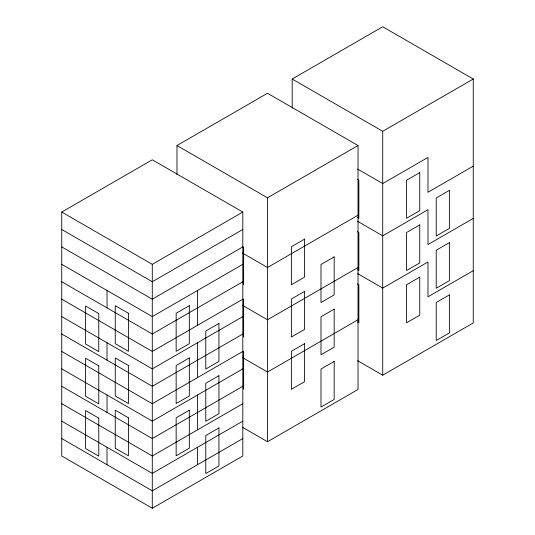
<?xml version="1.0" encoding="UTF-8"?>
<svg xmlns="http://www.w3.org/2000/svg" width="535" height="535" viewBox="0 0 535 535"><rect width="100%" height="100%" fill="white"/><g stroke="black" fill="none" stroke-linecap="round" stroke-linejoin="round"><path stroke-width="0.8" d="M61.746 212.061L152.281 159.798L242.81 212.061L242.81 455.981L152.281 508.25L61.746 455.981L61.746 212.061L152.281 264.33L242.81 212.061M176.971 174.577L176.971 145.54L267.5 93.271L358.029 145.54L358.029 389.46L267.5 441.729L242.355 427.211M292.19 108.057L292.19 79.019L382.719 26.75L473.254 79.019L473.254 322.939L382.719 375.202L357.574 360.684M176.971 145.54L267.5 197.81L358.029 145.54M292.19 79.019L382.719 131.282L473.254 79.019M242.81 229.488L152.281 281.751L61.746 229.488M242.81 246.909L152.281 299.179L61.746 246.909M242.81 264.33L152.281 316.6L61.746 264.33M242.81 281.751L152.281 334.021L61.746 281.751M358.029 215.23L267.5 267.5L242.355 252.981M242.81 299.179L152.281 351.441L61.746 299.179M473.254 166.131L427.987 192.266L427.987 157.417L382.719 183.552L357.574 169.033M242.81 316.6L152.281 368.869L61.746 316.6M242.81 334.021L152.281 386.29L61.746 334.021M358.029 267.5L267.5 319.769L242.355 305.251M242.81 351.448L152.281 403.711L61.746 351.448M473.254 218.4L427.987 244.535L427.987 209.687L382.719 235.821L357.574 221.303M242.81 368.869L152.281 421.139L61.746 368.869M242.81 386.29L152.281 438.56L61.746 386.29M358.029 319.769L267.5 372.039L242.355 357.52M242.81 403.711L152.281 455.981L61.746 403.711M473.254 270.67L427.987 296.805L427.987 261.956L382.719 288.091L357.574 273.572M242.81 421.139L152.281 473.401L61.746 421.139M242.81 438.56L152.281 490.829L61.746 438.56M357.467 179.426L358.851 180.228L358.851 218.24L357.467 217.444M357.467 231.695L358.851 232.498L358.851 270.509L357.467 269.707M357.467 283.965L358.851 284.767L358.851 322.779L357.467 321.976M382.719 131.282L382.719 375.202M267.5 197.81L267.5 441.729M243.632 246.749L243.632 284.767M243.632 299.018L243.632 337.03M243.632 351.288L243.632 389.299M197.542 290.465L197.542 325.313M197.542 342.734L197.542 377.576M197.542 395.004L197.542 429.846M197.542 447.273L197.542 464.694M152.281 264.33L152.281 508.25M107.013 290.465L107.013 307.886M107.013 342.734L107.013 360.155M107.013 395.004L107.013 412.425M107.013 447.273L107.013 464.694M189.316 305.672L176.149 313.276L176.149 351.288L189.316 343.684L189.316 305.672M304.535 239.145L291.368 246.749L291.368 284.767L304.535 277.163L304.535 239.145M419.754 172.624L406.587 180.228L406.587 218.24L419.754 210.636L419.754 172.624M218.942 323.407L205.774 331.011L205.774 369.023L218.942 361.426L218.942 323.407M334.161 256.887L320.993 264.491L320.993 302.502L334.161 294.899L334.161 256.887M449.387 190.366L436.219 197.97L436.219 235.982L449.387 228.378L449.387 190.366M189.316 357.942L176.149 365.539L176.149 403.557L189.316 395.954L189.316 357.942M304.535 291.414L291.368 299.018L291.368 337.03L304.535 329.433L304.535 291.414M419.754 224.894L406.587 232.498L406.587 270.509L419.754 262.906L419.754 224.894M218.942 375.677L205.774 383.281L205.774 421.292L218.942 413.695L218.942 375.677M334.161 309.156L320.993 316.76L320.993 354.772L334.161 347.168L334.161 309.156M449.387 242.636L436.219 250.24L436.219 288.251L449.387 280.648L449.387 242.636M189.316 410.205L176.149 417.808L176.149 455.827L189.316 448.223L189.316 410.205M304.535 343.684L291.368 351.288L291.368 389.299L304.535 381.696L304.535 343.684M419.754 277.163L406.587 284.767L406.587 322.779L419.754 315.175L419.754 277.163M218.942 427.946L205.774 435.55L205.774 473.562L218.942 465.958L218.942 427.946M334.161 361.426L320.993 369.03L320.993 407.041L334.161 399.438L334.161 361.426M449.387 294.905L436.219 302.502L436.219 340.521L449.387 332.917L449.387 294.905M128.413 313.276L115.246 305.672L115.246 343.684L128.413 351.288L128.413 313.276M98.781 313.59L85.613 305.987L85.613 343.998L98.781 351.602L98.781 313.59M128.413 365.539L115.246 357.942L115.246 395.954L128.413 403.557L128.413 365.539M98.781 365.86L85.613 358.256L85.613 396.268L98.781 403.871L98.781 365.86M128.413 417.808L115.246 410.205L115.246 448.223L128.413 455.827L128.413 417.808M98.781 418.129L85.613 410.526L85.613 448.537L98.781 456.141L98.781 418.129"/></g></svg>
